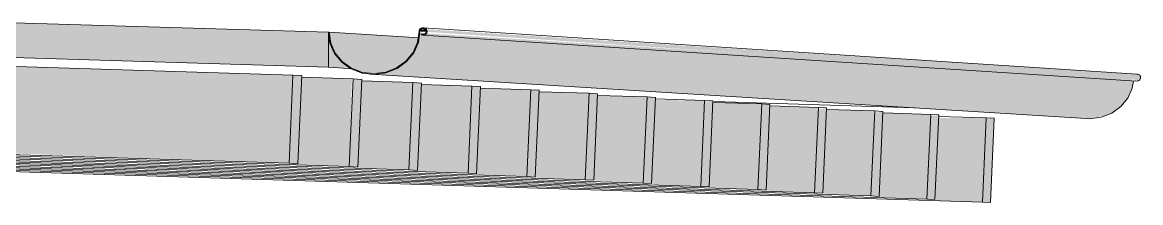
# Model space of a CAD drawing. Header units: inches. Extents: x 30681 to 92461, y -36095 to 66.
# Drawn here: x 92447.10768 to 92447.12811, y 66.0162 to 66.01949 of the extents above; entities that cross this region are included whole.
import ezdxf

# ---------------------------------------------------------------- set-up
doc = ezdxf.new("R2010")
doc.units = ezdxf.units.IN
doc.header["$MEASUREMENT"] = 0
for name, color, linetype, lineweight in [('A-ROOF', 132, 'Continuous', 13), ('A-ROOF-OTLN', 132, 'Continuous', 9), ('S-BEAM', 12, 'Continuous', 9)]:
    doc.layers.add(name, color=color, linetype=linetype, lineweight=lineweight)

msp = doc.modelspace()

# ---------------------------------------------------------------- hatches: boundary and pattern name
at = {"layer": 'A-ROOF'}
for points in [[(92447.113269, 66.018668), (92447.113269, 66.019307), (92447.107309, 66.019487), (92447.107309, 66.01885), (92447.11271, 66.018685)], [(92447.113722, 66.01864), (92447.113696, 66.01865), (92447.113525, 66.01877), (92447.113394, 66.018927), (92447.114762, 66.018841), (92447.114838, 66.018932), (92447.114933, 66.0192), (92447.113269, 66.019307), (92447.113269, 66.018668), (92447.113718, 66.018641)]]:
    msp.add_hatch(color=256, dxfattribs=at).paths.add_polyline_path(points, flags=0)
at = {"layer": 'A-ROOF-OTLN'}
for points in [[(92447.115074, 66.019313), (92447.115045, 66.019373), (92447.11495, 66.019348), (92447.114943, 66.019322), (92447.115074, 66.019313)], [(92447.128045, 66.018415), (92447.128101, 66.018452), (92447.128096, 66.018516), (92447.128053, 66.018543), (92447.115062, 66.01936), (92447.115088, 66.019312), (92447.127977, 66.018452), (92447.127981, 66.018418), (92447.128027, 66.018415)], [(92447.127176, 66.017729), (92447.127469, 66.017789), (92447.127579, 66.017832), (92447.127746, 66.017951), (92447.127874, 66.018106), (92447.127954, 66.018286), (92447.127954, 66.018481), (92447.114939, 66.019295), (92447.114915, 66.01912), (92447.114756, 66.01884), (92447.114604, 66.018702), (92447.114404, 66.018597), (92447.114233, 66.018554), (92447.114267, 66.018527), (92447.12697, 66.017742)]]:
    msp.add_hatch(color=256, dxfattribs=at).paths.add_polyline_path(points, flags=0)
h = msp.add_hatch(color=256, dxfattribs=at)
h.paths.add_polyline_path([(92447.114178, 66.018547), (92447.114425, 66.018605), (92447.114608, 66.018702), (92447.114762, 66.018841), (92447.113394, 66.018927), (92447.113524, 66.01877), (92447.113802, 66.01861), (92447.113893, 66.018575), (92447.114106, 66.018551)], flags=0)
h.paths.add_polyline_path([(92447.114933, 66.0192), (92447.114922, 66.019202), (92447.114922, 66.019201)], flags=0)
at = {"layer": 'S-BEAM'}
for points in [[(92447.112551, 66.016916), (92447.112623, 66.018524), (92447.107365, 66.018685), (92447.107294, 66.017104), (92447.109885, 66.017)], [(92447.113649, 66.016855), (92447.1137, 66.018458), (92447.112786, 66.018485), (92447.112715, 66.016908), (92447.112499, 66.016891)], [(92447.112711, 66.016907), (92447.112783, 66.018515), (92447.112623, 66.018524), (92447.112551, 66.016916), (92447.112624, 66.016912)], [(92447.113808, 66.016846), (92447.11388, 66.018447), (92447.113721, 66.018457), (92447.113649, 66.016855), (92447.113721, 66.016851)], [(92447.114739, 66.016794), (92447.114811, 66.01839), (92447.113883, 66.018418), (92447.113812, 66.016846), (92447.113884, 66.01682)], [(92447.114897, 66.016785), (92447.114968, 66.01838), (92447.114811, 66.01839), (92447.114739, 66.016794), (92447.114811, 66.01679)], [(92447.115821, 66.016733), (92447.115892, 66.018323), (92447.114971, 66.018351), (92447.114901, 66.016785), (92447.114972, 66.016759)], [(92447.115977, 66.016724), (92447.116049, 66.018314), (92447.115892, 66.018323), (92447.115821, 66.016733), (92447.115893, 66.016729)], [(92447.116895, 66.016673), (92447.116966, 66.018257), (92447.116051, 66.018276), (92447.115982, 66.016724), (92447.116053, 66.016699)], [(92447.11705, 66.016664), (92447.117122, 66.018248), (92447.116966, 66.018257), (92447.116895, 66.016673), (92447.116967, 66.016668)], [(92447.117962, 66.016613), (92447.118033, 66.018192), (92447.117124, 66.01822), (92447.117055, 66.016664), (92447.117126, 66.016639)], [(92447.118116, 66.016604), (92447.118187, 66.018182), (92447.118033, 66.018192), (92447.117962, 66.016613), (92447.118033, 66.016609)], [(92447.119021, 66.016553), (92447.119091, 66.018127), (92447.11819, 66.018154), (92447.11812, 66.016604), (92447.118676, 66.016564)], [(92447.119174, 66.016545), (92447.119244, 66.018117), (92447.119091, 66.018127), (92447.119021, 66.016553), (92447.119092, 66.016549)], [(92447.120072, 66.016494), (92447.120142, 66.018062), (92447.119246, 66.018071), (92447.119178, 66.016545), (92447.119248, 66.01652)], [(92447.120224, 66.016486), (92447.120294, 66.018053), (92447.120142, 66.018044), (92447.120072, 66.016494), (92447.120143, 66.01649)], [(92447.121116, 66.016436), (92447.121186, 66.017998), (92447.120297, 66.018025), (92447.120228, 66.016486), (92447.120298, 66.016461)], [(92447.121266, 66.016427), (92447.121337, 66.017989), (92447.121186, 66.017998), (92447.121116, 66.016436), (92447.121186, 66.016432)], [(92447.122152, 66.016377), (92447.122222, 66.017934), (92447.121339, 66.017951), (92447.121271, 66.016427), (92447.121341, 66.016403)], [(92447.122302, 66.016369), (92447.122372, 66.017925), (92447.122221, 66.017902), (92447.122152, 66.016377), (92447.122223, 66.016373)], [(92447.123181, 66.01632), (92447.123251, 66.017871), (92447.122375, 66.017898), (92447.122306, 66.016369), (92447.122376, 66.016345)], [(92447.12333, 66.016311), (92447.1234, 66.017862), (92447.12325, 66.017839), (92447.123181, 66.01632), (92447.123251, 66.016316)], [(92447.124203, 66.016262), (92447.124273, 66.017808), (92447.123402, 66.017832), (92447.123334, 66.016311), (92447.123404, 66.016287)], [(92447.124351, 66.016254), (92447.12442, 66.017799), (92447.124271, 66.017777), (92447.124203, 66.016262), (92447.124273, 66.016258)], [(92447.125218, 66.016205), (92447.125287, 66.017746), (92447.124422, 66.017742), (92447.124355, 66.016254), (92447.124424, 66.01623)], [(92447.125364, 66.016197), (92447.125434, 66.017737), (92447.125287, 66.017729), (92447.125218, 66.016205), (92447.125288, 66.016201)]]:
    msp.add_hatch(color=256, dxfattribs=at).paths.add_polyline_path(points, flags=0)

# ---------------------------------------------------------------- linework, layer by layer
at = {"layer": 'A-ROOF'}
for p, q in [((92447.107309, 66.019487), (92447.113269, 66.019307)), ((92447.113269, 66.018668), (92447.113269, 66.019307)), ((92447.113269, 66.018668), (92447.107309, 66.01885)), ((92447.113722, 66.01864), (92447.113269, 66.018668)), ((92447.123978, 66.017928), (92447.120318, 66.01804))]:
    msp.add_line(p, q, dxfattribs=at)
at = {"layer": 'A-ROOF-OTLN'}
for p, q in [((92447.115007, 66.01939), (92447.128043, 66.018544)), ((92447.113284, 66.019307), (92447.113269, 66.019307)), ((92447.114933, 66.019202), (92447.113284, 66.019307)), ((92447.115044, 66.019273), (92447.114967, 66.019278)), ((92447.128031, 66.018415), (92447.114995, 66.019254)), ((92447.127113, 66.017731), (92447.11404, 66.018539))]:
    msp.add_line(p, q, dxfattribs=at)
for points in [[(92447.114956, 66.019268, 0), (92447.114973, 66.019259, 0), (92447.11499, 66.019255, 0), (92447.115009, 66.019255, 0), (92447.115027, 66.019259, 0), (92447.115044, 66.019267, 0), (92447.115058, 66.019279, 0), (92447.115068, 66.019294, 0), (92447.115073, 66.01931, 0), (92447.115074, 66.019328, 0), (92447.115071, 66.019345, 0), (92447.115062, 66.01936, 0), (92447.11505, 66.019373, 0), (92447.115035, 66.019383, 0), (92447.115017, 66.019389, 0), (92447.114999, 66.01939, 0), (92447.11498, 66.019387, 0), (92447.114963, 66.01938, 0), (92447.114949, 66.019369, 0), (92447.114937, 66.019355, 0), (92447.11493, 66.019339, 0), (92447.114928, 66.019322, 0)], [(92447.114943, 66.019322, 0), (92447.114945, 66.019335, 0), (92447.11495, 66.019348, 0), (92447.114959, 66.019359, 0), (92447.114971, 66.019368, 0), (92447.114984, 66.019374, 0), (92447.114999, 66.019376, 0), (92447.115013, 66.019375, 0), (92447.115027, 66.019371, 0), (92447.11504, 66.019363, 0), (92447.115049, 66.019353, 0), (92447.115056, 66.019341, 0), (92447.115059, 66.019328, 0), (92447.115059, 66.019314, 0), (92447.115055, 66.019301, 0), (92447.115047, 66.019289, 0), (92447.115036, 66.019279, 0), (92447.115023, 66.019272, 0), (92447.115009, 66.019269, 0), (92447.114994, 66.019268, 0), (92447.11498, 66.019272, 0), (92447.114967, 66.019278, 0)], [(92447.113269, 66.019307, 0), (92447.113297, 66.019106, 0), (92447.113381, 66.01892, 0), (92447.113514, 66.01876, 0), (92447.11368, 66.018642, 0)], [(92447.114928, 66.019322, 0), (92447.1149, 66.019124, 0), (92447.114818, 66.018939, 0), (92447.114687, 66.018779, 0), (92447.114517, 66.018657, 0), (92447.114318, 66.018579, 0), (92447.114106, 66.018551, 0), (92447.113893, 66.018575, 0), (92447.113695, 66.01865, 0), (92447.113524, 66.01877, 0), (92447.113394, 66.018927, 0), (92447.113312, 66.01911, 0), (92447.113284, 66.019307, 0)], [(92447.113687, 66.018638, 0), (92447.113889, 66.018562, 0), (92447.114106, 66.018537, 0), (92447.114322, 66.018565, 0), (92447.114524, 66.018645, 0), (92447.114698, 66.01877, 0), (92447.114831, 66.018932, 0), (92447.114915, 66.01912, 0), (92447.114943, 66.019322, 0)], [(92447.128035, 66.018544, 0), (92447.128053, 66.018543, 0), (92447.12807, 66.018537, 0), (92447.128085, 66.018528, 0), (92447.128096, 66.018516, 0), (92447.128104, 66.018501, 0), (92447.128108, 66.018485, 0), (92447.128107, 66.018468, 0), (92447.128101, 66.018452, 0), (92447.128092, 66.018438, 0), (92447.128078, 66.018427, 0), (92447.128063, 66.018419, 0), (92447.128045, 66.018415, 0), (92447.128027, 66.018415, 0)], [(92447.127979, 66.018423, 0), (92447.127954, 66.018286, 0), (92447.127874, 66.018106, 0), (92447.127746, 66.017951, 0), (92447.127579, 66.017832, 0), (92447.127384, 66.017756, 0), (92447.127176, 66.017729, 0), (92447.127115, 66.017731, 0)]]:
    msp.add_polyline3d(points, dxfattribs=at)
at = {"layer": 'S-BEAM'}
for p, q in [((92447.107365, 66.018685), (92447.112623, 66.018524)), ((92447.112623, 66.018524), (92447.112551, 66.016916)), ((92447.112783, 66.018515), (92447.112623, 66.018524)), ((92447.112711, 66.016907), (92447.112783, 66.018515)), ((92447.112786, 66.018485), (92447.113721, 66.018457)), ((92447.113721, 66.018457), (92447.113649, 66.016855)), ((92447.11388, 66.018447), (92447.113721, 66.018457)), ((92447.113808, 66.016846), (92447.11388, 66.018447)), ((92447.113883, 66.018418), (92447.114811, 66.01839)), ((92447.114811, 66.01839), (92447.114739, 66.016794)), ((92447.114968, 66.01838), (92447.114811, 66.01839)), ((92447.114897, 66.016785), (92447.114968, 66.01838)), ((92447.114971, 66.018351), (92447.115892, 66.018323)), ((92447.115892, 66.018323), (92447.115821, 66.016733)), ((92447.116049, 66.018314), (92447.115892, 66.018323)), ((92447.115977, 66.016724), (92447.116049, 66.018314)), ((92447.116052, 66.018285), (92447.116966, 66.018257)), ((92447.116966, 66.018257), (92447.116895, 66.016673)), ((92447.117122, 66.018248), (92447.116966, 66.018257)), ((92447.11705, 66.016664), (92447.117122, 66.018248)), ((92447.117124, 66.01822), (92447.118033, 66.018192)), ((92447.118033, 66.018192), (92447.117962, 66.016613)), ((92447.118187, 66.018182), (92447.118033, 66.018192)), ((92447.118116, 66.016604), (92447.118187, 66.018182)), ((92447.11819, 66.018154), (92447.119091, 66.018127)), ((92447.119091, 66.018127), (92447.119021, 66.016553)), ((92447.119244, 66.018117), (92447.119091, 66.018127)), ((92447.119174, 66.016545), (92447.119244, 66.018117)), ((92447.119247, 66.018089), (92447.120142, 66.018062)), ((92447.120142, 66.018062), (92447.120072, 66.016494)), ((92447.120294, 66.018053), (92447.120142, 66.018062)), ((92447.120224, 66.016486), (92447.120294, 66.018053)), ((92447.120297, 66.018025), (92447.121186, 66.017998)), ((92447.121186, 66.017998), (92447.121116, 66.016436)), ((92447.121337, 66.017989), (92447.121186, 66.017998)), ((92447.121266, 66.016427), (92447.121337, 66.017989)), ((92447.12134, 66.017961), (92447.122222, 66.017934)), ((92447.122222, 66.017934), (92447.122152, 66.016377)), ((92447.122372, 66.017925), (92447.122222, 66.017934)), ((92447.122302, 66.016369), (92447.122372, 66.017925)), ((92447.122375, 66.017898), (92447.123251, 66.017871)), ((92447.123251, 66.017871), (92447.123181, 66.01632)), ((92447.1234, 66.017862), (92447.123251, 66.017871)), ((92447.12333, 66.016311), (92447.1234, 66.017862)), ((92447.123403, 66.017835), (92447.124273, 66.017808)), ((92447.124273, 66.017808), (92447.124203, 66.016262)), ((92447.12442, 66.017799), (92447.124273, 66.017808)), ((92447.124351, 66.016254), (92447.12442, 66.017799)), ((92447.124423, 66.017772), (92447.125287, 66.017746)), ((92447.125287, 66.017746), (92447.125218, 66.016205)), ((92447.125434, 66.017737), (92447.125287, 66.017746)), ((92447.125364, 66.016197), (92447.125434, 66.017737)), ((92447.112551, 66.016916), (92447.093077, 66.017524)), ((92447.113649, 66.016855), (92447.094235, 66.017461)), ((92447.114739, 66.016794), (92447.095386, 66.017398)), ((92447.115821, 66.016733), (92447.096528, 66.017336)), ((92447.116895, 66.016673), (92447.097662, 66.017274)), ((92447.117962, 66.016613), (92447.098788, 66.017212)), ((92447.119021, 66.016553), (92447.099906, 66.017151)), ((92447.120072, 66.016494), (92447.101016, 66.017091)), ((92447.121116, 66.016436), (92447.102118, 66.01703)), ((92447.122152, 66.016377), (92447.103212, 66.016971)), ((92447.123181, 66.01632), (92447.104299, 66.016911)), ((92447.112551, 66.016916), (92447.112711, 66.016907)), ((92447.124203, 66.016262), (92447.105378, 66.016852)), ((92447.125218, 66.016205), (92447.10645, 66.016794)), ((92447.113649, 66.016855), (92447.113808, 66.016846)), ((92447.114739, 66.016794), (92447.114897, 66.016785)), ((92447.115821, 66.016733), (92447.115977, 66.016724)), ((92447.116895, 66.016673), (92447.11705, 66.016664)), ((92447.117962, 66.016613), (92447.118116, 66.016604)), ((92447.119021, 66.016553), (92447.119174, 66.016545)), ((92447.120072, 66.016494), (92447.120224, 66.016486)), ((92447.121116, 66.016436), (92447.121266, 66.016427)), ((92447.122152, 66.016377), (92447.122302, 66.016369)), ((92447.123181, 66.01632), (92447.12333, 66.016311)), ((92447.124203, 66.016262), (92447.124351, 66.016254)), ((92447.125218, 66.016205), (92447.125364, 66.016197))]:
    msp.add_line(p, q, dxfattribs=at)

doc.saveas('drawing.dxf')
